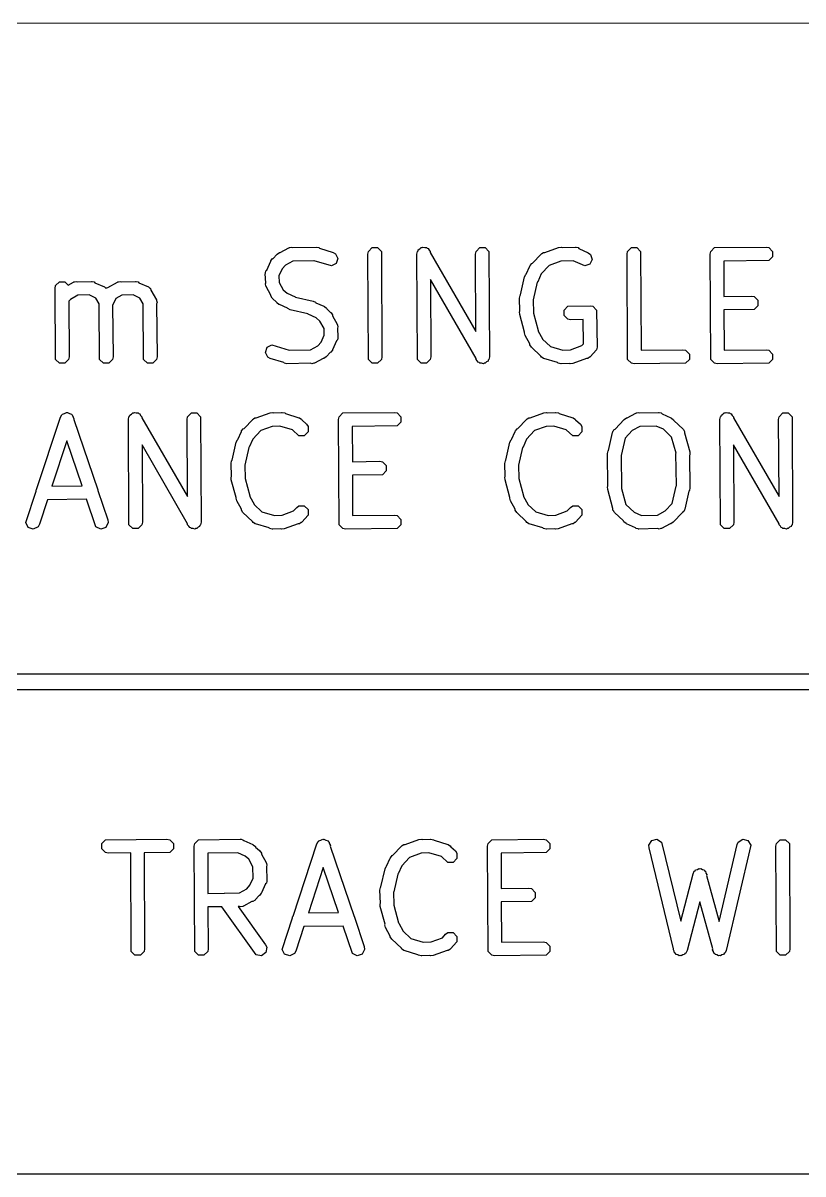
# Model space of a CAD drawing. Extents: x 139 to 262, y -120 to -93.
# Drawn here: x 245.76 to 251.7, y -108.47 to -99.7 of the extents above; entities that cross this region are included whole.
import ezdxf

# ---------------------------------------------------------------- set-up
doc = ezdxf.new("R2010")
doc.units = 0
doc.layers.add('BLACK', color=7, linetype='CONTINUOUS')

msp = doc.modelspace()

# ---------------------------------------------------------------- linework, layer by layer
at = {"layer": 'BLACK', "linetype": 'CONTINUOUS'}
for p, q in [((262.356655, -99.701785), (240.888786, -99.706586)), ((247.69686, -101.461936), (247.714164, -101.450373)), ((247.714164, -101.450373), (247.720341, -101.450373)), ((247.720341, -101.450373), (247.785228, -101.414691)), ((247.785228, -101.414691), (247.787805, -101.413985)), ((247.787805, -101.413985), (247.788671, -101.41312)), ((247.788671, -101.41312), (247.791141, -101.413071)), ((247.791141, -101.413071), (247.805301, -101.409194)), ((247.805301, -101.409194), (247.815498, -101.412593)), ((247.815498, -101.412593), (247.99535, -101.40906)), ((247.99535, -101.40906), (248.015762, -101.41312)), ((248.015762, -101.41312), (248.020563, -101.417921)), ((248.020563, -101.417921), (248.123977, -101.44905)), ((248.123977, -101.44905), (248.142058, -101.459357)), ((248.38905, -101.4624), (248.39311, -101.441988)), ((248.39311, -101.441988), (248.421978, -101.41312)), ((248.421978, -101.41312), (248.462802, -101.41312)), ((248.462802, -101.41312), (248.49167, -101.441988)), ((248.49167, -101.441988), (248.49573, -102.24472)), ((248.761583, -101.4624), (248.765643, -101.441988)), ((248.765643, -101.441988), (248.770823, -101.436807)), ((248.770823, -101.436807), (248.772751, -101.42974)), ((248.772751, -101.42974), (248.784744, -101.422886)), ((248.784744, -101.422886), (248.794511, -101.41312)), ((248.794511, -101.41312), (248.801836, -101.41312)), ((248.801836, -101.41312), (248.808196, -101.409486)), ((248.808196, -101.409486), (248.821521, -101.41312)), ((248.821521, -101.41312), (248.835335, -101.41312)), ((248.835335, -101.41312), (248.840515, -101.4183)), ((248.840515, -101.4183), (248.847583, -101.420228)), ((248.847583, -101.420228), (248.854602, -101.432387)), ((248.854602, -101.432387), (248.864203, -101.441988)), ((248.864203, -101.441988), (248.864238, -101.449079)), ((248.864238, -101.449079), (249.211598, -102.05079)), ((249.208623, -101.4624), (249.212683, -101.441988)), ((249.212683, -101.441988), (249.241551, -101.41312)), ((249.241551, -101.41312), (249.282375, -101.41312)), ((249.282375, -101.41312), (249.311243, -101.441988)), ((249.311243, -101.441988), (249.315303, -102.24472)), ((249.713722, -101.458472), (249.725843, -101.450374)), ((249.725843, -101.450374), (249.735832, -101.450373)), ((249.735832, -101.450373), (249.841148, -101.411797)), ((249.841148, -101.411797), (249.861797, -101.409194)), ((249.861797, -101.409194), (249.867794, -101.412192)), ((249.867794, -101.412192), (249.969776, -101.40906)), ((249.969776, -101.40906), (249.972395, -101.409581)), ((249.972395, -101.409581), (249.973557, -101.409194)), ((249.973557, -101.409194), (249.975998, -101.410297)), ((249.975998, -101.410297), (249.990188, -101.41312)), ((249.990188, -101.41312), (249.996741, -101.419673)), ((249.996741, -101.419673), (250.068137, -101.451944)), ((250.068137, -101.451944), (250.084578, -101.464704)), ((250.363476, -101.4624), (250.367536, -101.441988)), ((250.367536, -101.441988), (250.396404, -101.41312)), ((250.396404, -101.41312), (250.437228, -101.41312)), ((250.437228, -101.41312), (250.466096, -101.441988)), ((250.466096, -101.441988), (250.469902, -102.19468)), ((250.996783, -101.4624), (251.000843, -101.441988)), ((251.000843, -101.441988), (251.029711, -101.41312)), ((251.029711, -101.41312), (251.422657, -101.40906)), ((251.422657, -101.40906), (251.443069, -101.41312)), ((251.443069, -101.41312), (251.471937, -101.441988)), ((251.471937, -101.441988), (251.471937, -101.482812)), ((247.617342, -101.584448), (247.648043, -101.516528)), ((247.648043, -101.516494), (247.648074, -101.516458)), ((247.648043, -101.516528), (247.648043, -101.516494)), ((247.648074, -101.516458), (247.649614, -101.513053)), ((247.649614, -101.513053), (247.662374, -101.496611)), ((247.662374, -101.496611), (247.667304, -101.494967)), ((247.667304, -101.494967), (247.69422, -101.464886)), ((247.69422, -101.464886), (247.694281, -101.464704)), ((247.694281, -101.464704), (247.694482, -101.464593)), ((247.694482, -101.464593), (247.69686, -101.461936)), ((247.816189, -101.5156), (247.760404, -101.546276)), ((247.977481, -101.512431), (247.816189, -101.5156)), ((247.978483, -101.513003), (247.977481, -101.512431)), ((248.110891, -101.552859), (247.978483, -101.513003)), ((248.147406, -101.534601), (248.110891, -101.552859)), ((248.142058, -101.459357), (248.160316, -101.495872)), ((248.160316, -101.495872), (248.147406, -101.534601)), ((248.39311, -102.265132), (248.38905, -101.4624)), ((248.765643, -102.265132), (248.761583, -101.4624)), ((249.211598, -102.05079), (249.208623, -101.4624)), ((249.624042, -101.550305), (249.636802, -101.533864)), ((249.636802, -101.533864), (249.643068, -101.531775)), ((249.643068, -101.531775), (249.708539, -101.461936)), ((249.708539, -101.461936), (249.71076, -101.460451)), ((249.71076, -101.460451), (249.711308, -101.459357)), ((249.711308, -101.459357), (249.713722, -101.458472)), ((249.857586, -101.515654), (249.769384, -101.547962)), ((249.858016, -101.51574), (249.857586, -101.515654)), ((249.951993, -101.512853), (249.858016, -101.51574)), ((250.040502, -101.552859), (249.951993, -101.512853)), ((250.079232, -101.539948), (250.040502, -101.552859)), ((250.097489, -101.503434), (250.079232, -101.539948)), ((250.084578, -101.464704), (250.097489, -101.503434)), ((250.367536, -102.265132), (250.363476, -101.4624)), ((251.000843, -102.265132), (250.996783, -101.4624)), ((251.443069, -101.51168), (251.099773, -101.515227)), ((251.099773, -101.515227), (251.101135, -101.784621)), ((251.471937, -101.482812), (251.443069, -101.51168)), ((247.60673, -101.611413), (247.607251, -101.608792)), ((247.609713, -101.681153), (247.60673, -101.611413)), ((247.606864, -101.607631), (247.607968, -101.605188)), ((247.607251, -101.608792), (247.606864, -101.607631)), ((247.607968, -101.605188), (247.61079, -101.591001)), ((247.61079, -101.591001), (247.617342, -101.584448)), ((247.735343, -101.574284), (247.710943, -101.628265)), ((247.710943, -101.628265), (247.713092, -101.67849)), ((247.760404, -101.546276), (247.735343, -101.574284)), ((249.582749, -101.63573), (249.591638, -101.616912)), ((249.591638, -101.616912), (249.594788, -101.615021)), ((249.594788, -101.615021), (249.62247, -101.553782)), ((249.62247, -101.553748), (249.6225, -101.553715)), ((249.62247, -101.553782), (249.62247, -101.553748)), ((249.6225, -101.553715), (249.624042, -101.550305)), ((249.709756, -101.611567), (249.682205, -101.672522)), ((249.769384, -101.547962), (249.709756, -101.611567)), ((246.004837, -101.723173), (246.008897, -101.702761)), ((246.008897, -101.702761), (246.037765, -101.673893)), ((246.037765, -101.673893), (246.078589, -101.673893)), ((246.078589, -101.673893), (246.103549, -101.698853)), ((246.103549, -101.698853), (246.146082, -101.675464)), ((246.146082, -101.675464), (246.148659, -101.674758)), ((246.148659, -101.674758), (246.149525, -101.673893)), ((246.149525, -101.673893), (246.152108, -101.673813)), ((246.152108, -101.673813), (246.166155, -101.669967)), ((246.166155, -101.669967), (246.175536, -101.673093)), ((246.175536, -101.673093), (246.281697, -101.669833)), ((246.281697, -101.669833), (246.284317, -101.670354)), ((246.284317, -101.670354), (246.285479, -101.669967)), ((246.285479, -101.669967), (246.287921, -101.671071)), ((246.287921, -101.671071), (246.302109, -101.673893)), ((246.302109, -101.673893), (246.308662, -101.680446)), ((246.308662, -101.680446), (246.380059, -101.712719)), ((246.380059, -101.712719), (246.388447, -101.719229)), ((246.388447, -101.719229), (246.391153, -101.720131)), ((246.395763, -101.720131), (246.406875, -101.716426)), ((246.406875, -101.716426), (246.481362, -101.675464)), ((246.481362, -101.675464), (246.483939, -101.674758)), ((246.483939, -101.674758), (246.484805, -101.673893)), ((246.484805, -101.673893), (246.487388, -101.673813)), ((246.487388, -101.673813), (246.501435, -101.669967)), ((246.501435, -101.669967), (246.510816, -101.673093)), ((246.510816, -101.673093), (246.616977, -101.669833)), ((246.616977, -101.669833), (246.619597, -101.670354)), ((246.619597, -101.670354), (246.620759, -101.669967)), ((246.620759, -101.669967), (246.623201, -101.671071)), ((246.623201, -101.671071), (246.637389, -101.673893)), ((246.637389, -101.673893), (246.643942, -101.680446)), ((246.643942, -101.680446), (246.715339, -101.712719)), ((246.715339, -101.712719), (246.723727, -101.719229)), ((246.723727, -101.719229), (246.726433, -101.720131)), ((247.606864, -101.689701), (247.609713, -101.681153)), ((247.610673, -101.703612), (247.606864, -101.689701)), ((247.61079, -101.706332), (247.610673, -101.703612)), ((247.611655, -101.707197), (247.61079, -101.706332)), ((247.612361, -101.709774), (247.611655, -101.707197)), ((247.648043, -101.774662), (247.612361, -101.709774)), ((247.713092, -101.67849), (247.743946, -101.734599)), ((249.212647, -102.25804), (248.865287, -101.656329)), ((248.865287, -101.656329), (248.868263, -102.24472)), ((249.551693, -101.773537), (249.582749, -101.63573)), ((249.679253, -101.676325), (249.64899, -101.810617)), ((249.682205, -101.672522), (249.679253, -101.676325)), ((246.008897, -102.265132), (246.004837, -101.723173)), ((246.177193, -101.77629), (246.121258, -101.80705)), ((246.263913, -101.773626), (246.177193, -101.77629)), ((246.315444, -101.796918), (246.263913, -101.773626)), ((246.340182, -101.841904), (246.315444, -101.796918)), ((246.391153, -101.720131), (246.392302, -101.722221)), ((246.392302, -101.722221), (246.393449, -101.723111)), ((246.393449, -101.723111), (246.395763, -101.720131)), ((246.467202, -101.801185), (246.443114, -101.854476)), ((246.512473, -101.77629), (246.467202, -101.801185)), ((246.599193, -101.773626), (246.512473, -101.77629)), ((246.650724, -101.796918), (246.599193, -101.773626)), ((246.675462, -101.841904), (246.650724, -101.796918)), ((246.726433, -101.720131), (246.727582, -101.722221)), ((246.727582, -101.722221), (246.73178, -101.725479)), ((246.73178, -101.725479), (246.735483, -101.736588)), ((246.735483, -101.736588), (246.776446, -101.811078)), ((247.648044, -101.78084), (247.648043, -101.774662)), ((247.659606, -101.798145), (247.648044, -101.78084)), ((247.662265, -101.800524), (247.659606, -101.798145)), ((247.662374, -101.800722), (247.662265, -101.800524)), ((247.662552, -101.800781), (247.662374, -101.800722)), ((247.692637, -101.827699), (247.662552, -101.800781)), ((247.743946, -101.734599), (247.771955, -101.759659)), ((247.771955, -101.759659), (247.832937, -101.787224)), ((247.832937, -101.787224), (247.83674, -101.790175)), ((247.83674, -101.790175), (247.971034, -101.82044)), ((249.543903, -101.79768), (249.547963, -101.777268)), ((249.546967, -101.89745), (249.543903, -101.79768)), ((249.547963, -101.777268), (249.551693, -101.773537)), ((251.101135, -101.784621), (251.310897, -101.781593)), ((251.310897, -101.781593), (251.331309, -101.785653)), ((251.331309, -101.785653), (251.360177, -101.814521)), ((246.121258, -101.80705), (246.108346, -101.821481)), ((246.108346, -101.821481), (246.111517, -102.24472)), ((246.344177, -102.265132), (246.340182, -101.841904)), ((246.443114, -101.854476), (246.446797, -102.24472)), ((246.679457, -102.265132), (246.675462, -101.841904)), ((246.776446, -101.811078), (246.777151, -101.813655)), ((246.777151, -101.813655), (246.778017, -101.814521)), ((246.778017, -101.814521), (246.778039, -101.816896)), ((246.778039, -101.816896), (246.781943, -101.831151)), ((246.781943, -101.831151), (246.778277, -101.842147)), ((246.778277, -101.842147), (246.782077, -102.24472)), ((247.694281, -101.832629), (247.692637, -101.827699)), ((247.710723, -101.845389), (247.694281, -101.832629)), ((247.71413, -101.846929), (247.710723, -101.845389)), ((247.714165, -101.84696), (247.71413, -101.846929)), ((247.714198, -101.846959), (247.714165, -101.84696)), ((247.775437, -101.87464), (247.714198, -101.846959)), ((247.777328, -101.877791), (247.775437, -101.87464)), ((247.796146, -101.88668), (247.777328, -101.877791)), ((247.930439, -101.916944), (247.796146, -101.88668)), ((247.971034, -101.82044), (247.989852, -101.829329)), ((247.989852, -101.829329), (247.991742, -101.832479)), ((247.991742, -101.832479), (248.052981, -101.86016)), ((248.052981, -101.86016), (248.053015, -101.86016)), ((248.053015, -101.86016), (248.053049, -101.86019)), ((248.053049, -101.86019), (248.056457, -101.861731)), ((248.056457, -101.861731), (248.072899, -101.874491)), ((248.072899, -101.874491), (248.074542, -101.879421)), ((248.074542, -101.879421), (248.104623, -101.906336)), ((249.64899, -101.810617), (249.647635, -101.813484)), ((249.647635, -101.813484), (249.650583, -101.90944)), ((249.883243, -101.889028), (249.912111, -101.86016)), ((249.883243, -101.929852), (249.883243, -101.889028)), ((249.912111, -101.86016), (250.081536, -101.8561)), ((250.081536, -101.8561), (250.101948, -101.86016)), ((250.101948, -101.86016), (250.130816, -101.889028)), ((250.130816, -101.889028), (250.134876, -102.170213)), ((251.331309, -101.884213), (251.101656, -101.887528)), ((251.101656, -101.887528), (251.103209, -102.19468)), ((251.360177, -101.855345), (251.331309, -101.884213)), ((251.360177, -101.814521), (251.360177, -101.855345)), ((247.934243, -101.919896), (247.930439, -101.916944)), ((247.995222, -101.947459), (247.934243, -101.919896)), ((248.023233, -101.972521), (247.995222, -101.947459)), ((248.054087, -102.028629), (248.023233, -101.972521)), ((248.104623, -101.906336), (248.104806, -101.906397)), ((248.104806, -101.906397), (248.104916, -101.906598)), ((248.104916, -101.906598), (248.107573, -101.908975)), ((248.107573, -101.908975), (248.119136, -101.926279)), ((248.119136, -101.926279), (248.119136, -101.932456)), ((248.119136, -101.932456), (248.154819, -101.997346)), ((249.544484, -101.90159), (249.546967, -101.89745)), ((249.545496, -101.922377), (249.544484, -101.90159)), ((249.582746, -102.057866), (249.545496, -101.922377)), ((249.650583, -101.90944), (249.649847, -101.913136)), ((249.649847, -101.913136), (249.686243, -102.045516)), ((249.912111, -101.95872), (249.883243, -101.929852)), ((249.932523, -101.96278), (249.912111, -101.95872)), ((250.028932, -101.960469), (249.932523, -101.96278)), ((250.031613, -102.146137), (250.028932, -101.960469)), ((248.056236, -102.078854), (248.054087, -102.028629)), ((248.154819, -101.997346), (248.155524, -101.999922)), ((248.155524, -101.999922), (248.15639, -102.000788)), ((248.15639, -102.000788), (248.156506, -102.003507)), ((248.156506, -102.003507), (248.160316, -102.017419)), ((248.160316, -102.017419), (248.157466, -102.025965)), ((248.157466, -102.025965), (248.16045, -102.095707)), ((249.58129, -102.062235), (249.582746, -102.057866)), ((249.586787, -102.082308), (249.58129, -102.062235)), ((249.686243, -102.045516), (249.686413, -102.049013)), ((249.686413, -102.049013), (249.719459, -102.109106)), ((247.619774, -102.172519), (247.656289, -102.154261)), ((247.656289, -102.154261), (247.788697, -102.194117)), ((248.006776, -102.160842), (248.031836, -102.132835)), ((248.031836, -102.132835), (248.056236, -102.078854)), ((248.149837, -102.122671), (248.119137, -102.190591)), ((248.15639, -102.116119), (248.149837, -102.122671)), ((248.159211, -102.101931), (248.15639, -102.116119)), ((248.160316, -102.099489), (248.159211, -102.101931)), ((248.16045, -102.095707), (248.159928, -102.098327)), ((248.159928, -102.098327), (248.160316, -102.099489)), ((249.62247, -102.147194), (249.586787, -102.082308)), ((249.62247, -102.153372), (249.62247, -102.147194)), ((249.634033, -102.170677), (249.62247, -102.153372)), ((249.719459, -102.109106), (249.719519, -102.109325)), ((249.719519, -102.109325), (249.779263, -102.165334)), ((250.019383, -102.159805), (250.031613, -102.146137)), ((246.111517, -102.24472), (246.107457, -102.265132)), ((246.446797, -102.24472), (246.442737, -102.265132)), ((246.782077, -102.24472), (246.778017, -102.265132)), ((247.606864, -102.211248), (247.619774, -102.172519)), ((247.625122, -102.247763), (247.606864, -102.211248)), ((247.788697, -102.194117), (247.789698, -102.194688)), ((247.789698, -102.194688), (247.95099, -102.191519)), ((247.95099, -102.191519), (248.006776, -102.160842)), ((248.07032, -102.245184), (248.053016, -102.256747)), ((248.072697, -102.242526), (248.07032, -102.245184)), ((248.072899, -102.242416), (248.072697, -102.242526)), ((248.072959, -102.242233), (248.072899, -102.242416)), ((248.099875, -102.212152), (248.072959, -102.242233)), ((248.104806, -102.210509), (248.099875, -102.212152)), ((248.117566, -102.194067), (248.104806, -102.210509)), ((248.119105, -102.190661), (248.117566, -102.194067)), ((248.119137, -102.190626), (248.119105, -102.190661)), ((248.119137, -102.190591), (248.119137, -102.190626)), ((248.49573, -102.24472), (248.49167, -102.265132)), ((248.868263, -102.24472), (248.864203, -102.265132)), ((249.315303, -102.24472), (249.311243, -102.265132)), ((249.706937, -102.239023), (249.634033, -102.170677)), ((249.711308, -102.247763), (249.706937, -102.239023)), ((249.779263, -102.165334), (249.874093, -102.193879)), ((249.874093, -102.193879), (249.932523, -102.19138)), ((249.932523, -102.19138), (249.932952, -102.191465)), ((249.932952, -102.191465), (250.019383, -102.159805)), ((250.082001, -102.245184), (250.079777, -102.246669)), ((250.130816, -102.190625), (250.082001, -102.245184)), ((250.134876, -102.170213), (250.130816, -102.190625)), ((250.469902, -102.19468), (250.78935, -102.19138)), ((250.78935, -102.19138), (250.809762, -102.19544)), ((250.809762, -102.19544), (250.83863, -102.224308)), ((250.83863, -102.224308), (250.83863, -102.265132)), ((251.103209, -102.19468), (251.422657, -102.19138)), ((251.422657, -102.19138), (251.443069, -102.19544)), ((251.443069, -102.19544), (251.471937, -102.224308)), ((251.471937, -102.224308), (251.471937, -102.265132)), ((246.037765, -102.294), (246.008897, -102.265132)), ((246.078589, -102.294), (246.037765, -102.294)), ((246.107457, -102.265132), (246.078589, -102.294)), ((246.373045, -102.294), (246.344177, -102.265132)), ((246.413869, -102.294), (246.373045, -102.294)), ((246.442737, -102.265132), (246.413869, -102.294)), ((246.708325, -102.294), (246.679457, -102.265132)), ((246.749149, -102.294), (246.708325, -102.294)), ((246.778017, -102.265132), (246.749149, -102.294)), ((247.643203, -102.25807), (247.625122, -102.247763)), ((247.746616, -102.289198), (247.643203, -102.25807)), ((247.751418, -102.294), (247.746616, -102.289198)), ((247.77183, -102.29806), (247.751418, -102.294)), ((247.951681, -102.294526), (247.77183, -102.29806)), ((247.961879, -102.297926), (247.951681, -102.294526)), ((247.976037, -102.294048), (247.961879, -102.297926)), ((247.978509, -102.294), (247.976037, -102.294048)), ((247.979374, -102.293134), (247.978509, -102.294)), ((247.981951, -102.292429), (247.979374, -102.293134)), ((248.046838, -102.256747), (247.981951, -102.292429)), ((248.053016, -102.256747), (248.046838, -102.256747)), ((248.421978, -102.294), (248.39311, -102.265132)), ((248.462802, -102.294), (248.421978, -102.294)), ((248.49167, -102.265132), (248.462802, -102.294)), ((248.794511, -102.294), (248.765643, -102.265132)), ((248.835335, -102.294), (248.794511, -102.294)), ((248.864203, -102.265132), (248.835335, -102.294)), ((249.212683, -102.265132), (249.212647, -102.25804)), ((249.222283, -102.274732), (249.212683, -102.265132)), ((249.229303, -102.286892), (249.222283, -102.274732)), ((249.23637, -102.288819), (249.229303, -102.286892)), ((249.241551, -102.294), (249.23637, -102.288819)), ((249.255365, -102.294), (249.241551, -102.294)), ((249.26869, -102.297634), (249.255365, -102.294)), ((249.27505, -102.294), (249.26869, -102.297634)), ((249.282375, -102.294), (249.27505, -102.294)), ((249.292141, -102.284233), (249.282375, -102.294)), ((249.304135, -102.27738), (249.292141, -102.284233)), ((249.306062, -102.270312), (249.304135, -102.27738)), ((249.311243, -102.265132), (249.306062, -102.270312)), ((249.723944, -102.254966), (249.711308, -102.247763)), ((249.725843, -102.256746), (249.723944, -102.254966)), ((249.727066, -102.256746), (249.725843, -102.256746)), ((249.729389, -102.25807), (249.727066, -102.256746)), ((249.832802, -102.289198), (249.729389, -102.25807)), ((249.837604, -102.294), (249.832802, -102.289198)), ((249.858016, -102.29806), (249.837604, -102.294)), ((249.861716, -102.297901), (249.858016, -102.29806)), ((249.861797, -102.297926), (249.861716, -102.297901)), ((249.861857, -102.297895), (249.861797, -102.297926)), ((249.923415, -102.295262), (249.861857, -102.297895)), ((249.928742, -102.297926), (249.923415, -102.295262)), ((249.94939, -102.295323), (249.928742, -102.297926)), ((250.054706, -102.256746), (249.94939, -102.295323)), ((250.064696, -102.256746), (250.054706, -102.256746)), ((250.076818, -102.248646), (250.064696, -102.256746)), ((250.079231, -102.247763), (250.076818, -102.248646)), ((250.079777, -102.246669), (250.079231, -102.247763)), ((250.396404, -102.294), (250.367536, -102.265132)), ((250.416816, -102.29806), (250.396404, -102.294)), ((250.809762, -102.294), (250.416816, -102.29806)), ((250.83863, -102.265132), (250.809762, -102.294)), ((251.029711, -102.294), (251.000843, -102.265132)), ((251.050123, -102.29806), (251.029711, -102.294)), ((251.443069, -102.294), (251.050123, -102.29806)), ((251.471937, -102.265132), (251.443069, -102.294)), ((246.058699, -102.68516), (246.060482, -102.681595)), ((246.060482, -102.681595), (246.076525, -102.676247)), ((246.076525, -102.676247), (246.091649, -102.668685)), ((246.091649, -102.668685), (246.09543, -102.669945)), ((246.09543, -102.669945), (246.099211, -102.668685)), ((246.099211, -102.668685), (246.114334, -102.676247)), ((246.114334, -102.676247), (246.130378, -102.681595)), ((246.130378, -102.681595), (246.13216, -102.68516)), ((246.574804, -102.689231), (246.586797, -102.682377)), ((246.586797, -102.682377), (246.596564, -102.672611)), ((246.596564, -102.672611), (246.603889, -102.672611)), ((246.603889, -102.672611), (246.610249, -102.668977)), ((246.610249, -102.668977), (246.623574, -102.672611)), ((246.623574, -102.672611), (246.637388, -102.672611)), ((246.637388, -102.672611), (246.642568, -102.677791)), ((246.642568, -102.677791), (246.649636, -102.679719)), ((246.649636, -102.679719), (246.656655, -102.691878)), ((247.014736, -102.701479), (247.043604, -102.672611)), ((247.043604, -102.672611), (247.084428, -102.672611)), ((247.084428, -102.672611), (247.113296, -102.701479)), ((247.537885, -102.709864), (247.643201, -102.671288)), ((247.643201, -102.671288), (247.66385, -102.668685)), ((247.66385, -102.668685), (247.669176, -102.671348)), ((247.669176, -102.671348), (247.730734, -102.668715)), ((247.730734, -102.668715), (247.730795, -102.668685)), ((247.730795, -102.668685), (247.730875, -102.668709)), ((247.730875, -102.668709), (247.734576, -102.668551)), ((247.734576, -102.668551), (247.754988, -102.672611)), ((247.754988, -102.672611), (247.759789, -102.677412)), ((247.759789, -102.677412), (247.863203, -102.708541)), ((248.169589, -102.701479), (248.198457, -102.672611)), ((248.198457, -102.672611), (248.591403, -102.668551)), ((248.591403, -102.668551), (248.611815, -102.672611)), ((248.611815, -102.672611), (248.640683, -102.701479)), ((249.624071, -102.709864), (249.729387, -102.671288)), ((249.729387, -102.671288), (249.750036, -102.668685)), ((249.750036, -102.668685), (249.755362, -102.671348)), ((249.755362, -102.671348), (249.81692, -102.668715)), ((249.81692, -102.668715), (249.816981, -102.668685)), ((249.816981, -102.668685), (249.817061, -102.668709)), ((249.817061, -102.668709), (249.820762, -102.668551)), ((249.820762, -102.668551), (249.841174, -102.672611)), ((249.841174, -102.672611), (249.845975, -102.677412)), ((249.845975, -102.677412), (249.949389, -102.708541)), ((250.365327, -102.709864), (250.430215, -102.674182)), ((250.430215, -102.674182), (250.432791, -102.673476)), ((250.432791, -102.673476), (250.433657, -102.672611)), ((250.433657, -102.672611), (250.436171, -102.67255)), ((250.436171, -102.67255), (250.450288, -102.668685)), ((250.450288, -102.668685), (250.460159, -102.671975)), ((250.460159, -102.671975), (250.603082, -102.668551)), ((250.603082, -102.668551), (250.605701, -102.669072)), ((250.605701, -102.669072), (250.606863, -102.668685)), ((250.606863, -102.668685), (250.609304, -102.669788)), ((250.609304, -102.669788), (250.623494, -102.672611)), ((250.623494, -102.672611), (250.630047, -102.679164)), ((250.630047, -102.679164), (250.697967, -102.709864)), ((251.082456, -102.689231), (251.094449, -102.682377)), ((251.094449, -102.682377), (251.104216, -102.672611)), ((251.104216, -102.672611), (251.111541, -102.672611)), ((251.111541, -102.672611), (251.117901, -102.668977)), ((251.117901, -102.668977), (251.131226, -102.672611)), ((251.131226, -102.672611), (251.14504, -102.672611)), ((251.14504, -102.672611), (251.15022, -102.677791)), ((251.15022, -102.677791), (251.157288, -102.679719)), ((251.157288, -102.679719), (251.164307, -102.691878)), ((251.522388, -102.701479), (251.551256, -102.672611)), ((251.551256, -102.672611), (251.59208, -102.672611)), ((251.59208, -102.672611), (251.620948, -102.701479)), ((245.864076, -103.256085), (246.044827, -102.705023)), ((246.044827, -102.705023), (246.055134, -102.686943)), ((246.055134, -102.686943), (246.058699, -102.68516)), ((246.13216, -102.68516), (246.135726, -102.686943)), ((246.135726, -102.686943), (246.141339, -102.703516)), ((246.141339, -102.703516), (246.148636, -102.71811)), ((246.148636, -102.71811), (246.147477, -102.721641)), ((246.147477, -102.721641), (246.329354, -103.258657)), ((246.563636, -102.721891), (246.567696, -102.701479)), ((246.567696, -103.524623), (246.563636, -102.721891)), ((246.567696, -102.701479), (246.572876, -102.696298)), ((246.572876, -102.696298), (246.574804, -102.689231)), ((246.656655, -102.691878), (246.666256, -102.701479)), ((246.666256, -102.701479), (246.666291, -102.70857)), ((246.666291, -102.70857), (247.013651, -103.310281)), ((247.010676, -102.721891), (247.014736, -102.701479)), ((247.013651, -103.310281), (247.010676, -102.721891)), ((247.113296, -102.701479), (247.117356, -103.504211)), ((247.445121, -102.791266), (247.510592, -102.721427)), ((247.510592, -102.721427), (247.512813, -102.719942)), ((247.512813, -102.719942), (247.513361, -102.718848)), ((247.513361, -102.718848), (247.515775, -102.717963)), ((247.515775, -102.717963), (247.527896, -102.709865)), ((247.527896, -102.709865), (247.537885, -102.709864)), ((247.863203, -102.708541), (247.865525, -102.709864)), ((247.865525, -102.709864), (247.866749, -102.709865)), ((247.866749, -102.709865), (247.868896, -102.711786)), ((247.868896, -102.711786), (247.881284, -102.718848)), ((247.881284, -102.718848), (247.884923, -102.726127)), ((247.884923, -102.726127), (247.921306, -102.758681)), ((247.921306, -102.758681), (247.932869, -102.775986)), ((248.165529, -102.721891), (248.169589, -102.701479)), ((248.169589, -103.524623), (248.165529, -102.721891)), ((248.611815, -102.771171), (248.268519, -102.774718)), ((248.640683, -102.742303), (248.611815, -102.771171)), ((248.640683, -102.701479), (248.640683, -102.742303)), ((249.531307, -102.791266), (249.596778, -102.721427)), ((249.596778, -102.721427), (249.598999, -102.719942)), ((249.598999, -102.719942), (249.599547, -102.718848)), ((249.599547, -102.718848), (249.601961, -102.717963)), ((249.601961, -102.717963), (249.614082, -102.709865)), ((249.614082, -102.709865), (249.624071, -102.709864)), ((249.949389, -102.708541), (249.951711, -102.709864)), ((249.951711, -102.709864), (249.952935, -102.709865)), ((249.952935, -102.709865), (249.955082, -102.711786)), ((249.955082, -102.711786), (249.96747, -102.718848)), ((249.96747, -102.718848), (249.971109, -102.726127)), ((249.971109, -102.726127), (250.007492, -102.758681)), ((250.007492, -102.758681), (250.019055, -102.775986)), ((250.27182, -102.796121), (250.341845, -102.721427)), ((250.341845, -102.721427), (250.359149, -102.709864)), ((250.359149, -102.709864), (250.365327, -102.709864)), ((250.697967, -102.709864), (250.698002, -102.709864)), ((250.698002, -102.709864), (250.698034, -102.709894)), ((250.698034, -102.709894), (250.701443, -102.711435)), ((250.701443, -102.711435), (250.717884, -102.724195)), ((250.717884, -102.724195), (250.719972, -102.730461)), ((250.719972, -102.730461), (250.789812, -102.795934)), ((251.071288, -102.721891), (251.075348, -102.701479)), ((251.075348, -103.524623), (251.071288, -102.721891)), ((251.075348, -102.701479), (251.080528, -102.696298)), ((251.080528, -102.696298), (251.082456, -102.689231)), ((251.164307, -102.691878), (251.173908, -102.701479)), ((251.173908, -102.701479), (251.173943, -102.70857)), ((251.173943, -102.70857), (251.521303, -103.310281)), ((251.518328, -102.721891), (251.522388, -102.701479)), ((251.521303, -103.310281), (251.518328, -102.721891)), ((251.620948, -102.701479), (251.625008, -103.504211)), ((247.396841, -102.874512), (247.424523, -102.813273)), ((247.424523, -102.813239), (247.424553, -102.813206)), ((247.424523, -102.813273), (247.424523, -102.813239)), ((247.424553, -102.813206), (247.426095, -102.809796)), ((247.426095, -102.809796), (247.438855, -102.793355)), ((247.438855, -102.793355), (247.445121, -102.791266)), ((247.571437, -102.807453), (247.511809, -102.871058)), ((247.659639, -102.775145), (247.571437, -102.807453)), ((247.660069, -102.775231), (247.659639, -102.775145)), ((247.718498, -102.772731), (247.660069, -102.775231)), ((247.813666, -102.801377), (247.718498, -102.772731)), ((247.863175, -102.845677), (247.813666, -102.801377)), ((247.904001, -102.845678), (247.863175, -102.845677)), ((247.932868, -102.816811), (247.904001, -102.845678)), ((247.932869, -102.775986), (247.932868, -102.816811)), ((248.268519, -102.774718), (248.269881, -103.044112)), ((249.483027, -102.874512), (249.510709, -102.813273)), ((249.510709, -102.813239), (249.510739, -102.813206)), ((249.510709, -102.813273), (249.510709, -102.813239)), ((249.510739, -102.813206), (249.512281, -102.809796)), ((249.512281, -102.809796), (249.525041, -102.793355)), ((249.525041, -102.793355), (249.531307, -102.791266)), ((249.657623, -102.807453), (249.597995, -102.871058)), ((249.745825, -102.775145), (249.657623, -102.807453)), ((249.746255, -102.775231), (249.745825, -102.775145)), ((249.804684, -102.772731), (249.746255, -102.775231)), ((249.899852, -102.801377), (249.804684, -102.772731)), ((249.949361, -102.845677), (249.899852, -102.801377)), ((249.990187, -102.845678), (249.949361, -102.845677)), ((250.019054, -102.816811), (249.990187, -102.845678)), ((250.019055, -102.775986), (250.019054, -102.816811)), ((250.222252, -102.958521), (250.253308, -102.820714)), ((250.253308, -102.820714), (250.255775, -102.815491)), ((250.255775, -102.813238), (250.25792, -102.810949)), ((250.255775, -102.815491), (250.255775, -102.813238)), ((250.25792, -102.810949), (250.262197, -102.801896)), ((250.262197, -102.801896), (250.27182, -102.796121)), ((250.403196, -102.806913), (250.349055, -102.864664)), ((250.403416, -102.806853), (250.403196, -102.806913)), ((250.461232, -102.775059), (250.403416, -102.806853)), ((250.584757, -102.772099), (250.461232, -102.775059)), ((250.64018, -102.79715), (250.584757, -102.772099)), ((250.702928, -102.855974), (250.64018, -102.79715)), ((250.736744, -102.978967), (250.702928, -102.855974)), ((250.789812, -102.795934), (250.793021, -102.800737)), ((250.793021, -102.800737), (250.794953, -102.801896)), ((250.794953, -102.801896), (250.795761, -102.804837)), ((250.795761, -102.804837), (250.801375, -102.813238)), ((250.801375, -102.813238), (250.801374, -102.825252)), ((250.801374, -102.825252), (250.841096, -102.969727)), ((246.094121, -102.884309), (245.980582, -103.230462)), ((246.210552, -103.228086), (246.094121, -102.884309)), ((247.0147, -103.517531), (246.66734, -102.91582)), ((246.66734, -102.91582), (246.670316, -103.504211)), ((247.353746, -103.033028), (247.384802, -102.895221)), ((247.384802, -102.895221), (247.393691, -102.876403)), ((247.393691, -102.876403), (247.396841, -102.874512)), ((247.481306, -102.935816), (247.451043, -103.070108)), ((247.484258, -102.932013), (247.481306, -102.935816)), ((247.511809, -102.871058), (247.484258, -102.932013)), ((249.439932, -103.033028), (249.470988, -102.895221)), ((249.470988, -102.895221), (249.479877, -102.876403)), ((249.479877, -102.876403), (249.483027, -102.874512)), ((249.567492, -102.935816), (249.537229, -103.070108)), ((249.570444, -102.932013), (249.567492, -102.935816)), ((249.597995, -102.871058), (249.570444, -102.932013)), ((250.349055, -102.864664), (250.319549, -102.995601)), ((251.522352, -103.517531), (251.174992, -102.91582)), ((251.174992, -102.91582), (251.177968, -103.504211)), ((247.350016, -103.036759), (247.353746, -103.033028)), ((249.436202, -103.036759), (249.439932, -103.033028)), ((250.214462, -102.982664), (250.218522, -102.962252)), ((250.218041, -103.230589), (250.214462, -102.982664)), ((250.218522, -102.962252), (250.222252, -102.958521)), ((250.319549, -102.995601), (250.317622, -102.999679)), ((250.317622, -102.999679), (250.321142, -103.243438)), ((250.736009, -102.982664), (250.736744, -102.978967)), ((250.739528, -103.226422), (250.736009, -102.982664)), ((250.842108, -102.990514), (250.839109, -102.995512)), ((250.839109, -102.995512), (250.842689, -103.243438)), ((250.841096, -102.969727), (250.842108, -102.990514)), ((247.345956, -103.057171), (247.350016, -103.036759)), ((247.34902, -103.156941), (247.345956, -103.057171)), ((247.451043, -103.070108), (247.449688, -103.072975)), ((247.449688, -103.072975), (247.452636, -103.168931)), ((248.269881, -103.044112), (248.479643, -103.041084)), ((248.479643, -103.041084), (248.500055, -103.045144)), ((248.500055, -103.045144), (248.528923, -103.074012)), ((248.528923, -103.114836), (248.500055, -103.143704)), ((248.528923, -103.074012), (248.528923, -103.114836)), ((249.432142, -103.057171), (249.436202, -103.036759)), ((249.435206, -103.156941), (249.432142, -103.057171)), ((249.537229, -103.070108), (249.535874, -103.072975)), ((249.535874, -103.072975), (249.538822, -103.168931)), ((247.346537, -103.161081), (247.34902, -103.156941)), ((247.347549, -103.181868), (247.346537, -103.161081)), ((247.384799, -103.317357), (247.347549, -103.181868)), ((247.452636, -103.168931), (247.4519, -103.172627)), ((247.4519, -103.172627), (247.488296, -103.305007)), ((248.500055, -103.143704), (248.270402, -103.147019)), ((248.270402, -103.147019), (248.271955, -103.454171)), ((249.432723, -103.161081), (249.435206, -103.156941)), ((249.433735, -103.181868), (249.432723, -103.161081)), ((249.470985, -103.317357), (249.433735, -103.181868)), ((249.538822, -103.168931), (249.538086, -103.172627)), ((249.538086, -103.172627), (249.574482, -103.305007)), ((245.78145, -103.507992), (245.859883, -103.268869)), ((245.859883, -103.260279), (245.864076, -103.256085)), ((245.859883, -103.268869), (245.859883, -103.260279)), ((245.980582, -103.230462), (246.210552, -103.228086)), ((246.329354, -103.258657), (246.330976, -103.260279)), ((246.330976, -103.260279), (246.330976, -103.263445)), ((246.330976, -103.263445), (246.406806, -103.487344)), ((250.215043, -103.235588), (250.218041, -103.230589)), ((250.216055, -103.256375), (250.215043, -103.235588)), ((250.255775, -103.400847), (250.216055, -103.256375)), ((250.321142, -103.243438), (250.320406, -103.247134)), ((250.320406, -103.247134), (250.35422, -103.370126)), ((250.708094, -103.361436), (250.737602, -103.230501)), ((250.737602, -103.230501), (250.739528, -103.226422)), ((250.834898, -103.26758), (250.803842, -103.405388)), ((250.838629, -103.26385), (250.834898, -103.26758)), ((250.842689, -103.243438), (250.838629, -103.26385)), ((245.946738, -103.333642), (245.885259, -103.521079)), ((246.245257, -103.330558), (245.946738, -103.333642)), ((246.315907, -103.53916), (246.245257, -103.330558)), ((247.383343, -103.321726), (247.384799, -103.317357)), ((247.38884, -103.341799), (247.383343, -103.321726)), ((247.424523, -103.406685), (247.38884, -103.341799)), ((247.488296, -103.305007), (247.488466, -103.308504)), ((247.488466, -103.308504), (247.521512, -103.368597)), ((247.521512, -103.368597), (247.521572, -103.368816)), ((247.521572, -103.368816), (247.581316, -103.424825)), ((247.845871, -103.391988), (247.863175, -103.380425)), ((247.863175, -103.380425), (247.904001, -103.380424)), ((247.904001, -103.380424), (247.932868, -103.409291)), ((249.469529, -103.321726), (249.470985, -103.317357)), ((249.475026, -103.341799), (249.469529, -103.321726)), ((249.510709, -103.406685), (249.475026, -103.341799)), ((249.574482, -103.305007), (249.574652, -103.308504)), ((249.574652, -103.308504), (249.607698, -103.368597)), ((249.607698, -103.368597), (249.607758, -103.368816)), ((249.607758, -103.368816), (249.667502, -103.424825)), ((249.932057, -103.391988), (249.949361, -103.380425)), ((249.949361, -103.380425), (249.990187, -103.380424)), ((249.990187, -103.380424), (250.019054, -103.409291)), ((250.35422, -103.370126), (250.41697, -103.428951)), ((250.653955, -103.419188), (250.708094, -103.361436)), ((247.424523, -103.412863), (247.424523, -103.406685)), ((247.436086, -103.430168), (247.424523, -103.412863)), ((247.50899, -103.498514), (247.436086, -103.430168)), ((247.581316, -103.424825), (247.676146, -103.45337)), ((247.676146, -103.45337), (247.734576, -103.450871)), ((247.734576, -103.450871), (247.735005, -103.450956)), ((247.735005, -103.450956), (247.821436, -103.419296)), ((247.821436, -103.419296), (247.845871, -103.391988)), ((247.932869, -103.450116), (247.884054, -103.504675)), ((247.932868, -103.409291), (247.932869, -103.450116)), ((248.271955, -103.454171), (248.591403, -103.450871)), ((248.591403, -103.450871), (248.611815, -103.454931)), ((248.611815, -103.454931), (248.640683, -103.483799)), ((249.510709, -103.412863), (249.510709, -103.406685)), ((249.522272, -103.430168), (249.510709, -103.412863)), ((249.595176, -103.498514), (249.522272, -103.430168)), ((249.667502, -103.424825), (249.762332, -103.45337)), ((249.762332, -103.45337), (249.820762, -103.450871)), ((249.820762, -103.450871), (249.821191, -103.450956)), ((249.821191, -103.450956), (249.907622, -103.419296)), ((249.907622, -103.419296), (249.932057, -103.391988)), ((250.019055, -103.450116), (249.97024, -103.504675)), ((250.019054, -103.409291), (250.019055, -103.450116)), ((250.255775, -103.412864), (250.255775, -103.400847)), ((250.261388, -103.421264), (250.255775, -103.412864)), ((250.262197, -103.424206), (250.261388, -103.421264)), ((250.264128, -103.425364), (250.262197, -103.424206)), ((250.267338, -103.430168), (250.264128, -103.425364)), ((250.337176, -103.495639), (250.267338, -103.430168)), ((250.41697, -103.428951), (250.472393, -103.454002)), ((250.472393, -103.454002), (250.595917, -103.451042)), ((250.595917, -103.451042), (250.653735, -103.419249)), ((250.653735, -103.419249), (250.653955, -103.419188)), ((250.785329, -103.429979), (250.715306, -103.504675)), ((250.794953, -103.424206), (250.785329, -103.429979)), ((250.799229, -103.415152), (250.794953, -103.424206)), ((250.801375, -103.412864), (250.799229, -103.415152)), ((250.803842, -103.405388), (250.801374, -103.41061)), ((250.801374, -103.41061), (250.801375, -103.412864)), ((245.799708, -103.544507), (245.78145, -103.507992)), ((245.838437, -103.557417), (245.799708, -103.544507)), ((245.874952, -103.539159), (245.838437, -103.557417)), ((245.885259, -103.521079), (245.874952, -103.539159)), ((246.352422, -103.557417), (246.315907, -103.53916)), ((246.391151, -103.544508), (246.352422, -103.557417)), ((246.409409, -103.507992), (246.391151, -103.544508)), ((246.406806, -103.487344), (246.409409, -103.507992)), ((246.596564, -103.553491), (246.567696, -103.524623)), ((246.637388, -103.553491), (246.596564, -103.553491)), ((246.666256, -103.524623), (246.637388, -103.553491)), ((246.670316, -103.504211), (246.666256, -103.524623)), ((247.014736, -103.524623), (247.0147, -103.517531)), ((247.024336, -103.534223), (247.014736, -103.524623)), ((247.031356, -103.546383), (247.024336, -103.534223)), ((247.038423, -103.54831), (247.031356, -103.546383)), ((247.043604, -103.553491), (247.038423, -103.54831)), ((247.057418, -103.553491), (247.043604, -103.553491)), ((247.070743, -103.557125), (247.057418, -103.553491)), ((247.077103, -103.553491), (247.070743, -103.557125)), ((247.084428, -103.553491), (247.077103, -103.553491)), ((247.094194, -103.543724), (247.084428, -103.553491)), ((247.106188, -103.536871), (247.094194, -103.543724)), ((247.108115, -103.529803), (247.106188, -103.536871)), ((247.113296, -103.524623), (247.108115, -103.529803)), ((247.117356, -103.504211), (247.113296, -103.524623)), ((247.513361, -103.507254), (247.50899, -103.498514)), ((247.525997, -103.514457), (247.513361, -103.507254)), ((247.527896, -103.516237), (247.525997, -103.514457)), ((247.529119, -103.516237), (247.527896, -103.516237)), ((247.531442, -103.517561), (247.529119, -103.516237)), ((247.634855, -103.548689), (247.531442, -103.517561)), ((247.639657, -103.553491), (247.634855, -103.548689)), ((247.660069, -103.557551), (247.639657, -103.553491)), ((247.663769, -103.557392), (247.660069, -103.557551)), ((247.66385, -103.557417), (247.663769, -103.557392)), ((247.66391, -103.557386), (247.66385, -103.557417)), ((247.725468, -103.554753), (247.66391, -103.557386)), ((247.730795, -103.557417), (247.725468, -103.554753)), ((247.751443, -103.554814), (247.730795, -103.557417)), ((247.856759, -103.516237), (247.751443, -103.554814)), ((247.866749, -103.516237), (247.856759, -103.516237)), ((247.878871, -103.508137), (247.866749, -103.516237)), ((247.881284, -103.507254), (247.878871, -103.508137)), ((247.88183, -103.50616), (247.881284, -103.507254)), ((247.884054, -103.504675), (247.88183, -103.50616)), ((248.198457, -103.553491), (248.169589, -103.524623)), ((248.218869, -103.557551), (248.198457, -103.553491)), ((248.611815, -103.553491), (248.218869, -103.557551)), ((248.640683, -103.524623), (248.611815, -103.553491)), ((248.640683, -103.483799), (248.640683, -103.524623)), ((249.599547, -103.507254), (249.595176, -103.498514)), ((249.612183, -103.514457), (249.599547, -103.507254)), ((249.614082, -103.516237), (249.612183, -103.514457)), ((249.615305, -103.516237), (249.614082, -103.516237)), ((249.617628, -103.517561), (249.615305, -103.516237)), ((249.721041, -103.548689), (249.617628, -103.517561)), ((249.725843, -103.553491), (249.721041, -103.548689)), ((249.746255, -103.557551), (249.725843, -103.553491)), ((249.749955, -103.557392), (249.746255, -103.557551)), ((249.750036, -103.557417), (249.749955, -103.557392)), ((249.750096, -103.557386), (249.750036, -103.557417)), ((249.811654, -103.554753), (249.750096, -103.557386)), ((249.816981, -103.557417), (249.811654, -103.554753)), ((249.837629, -103.554814), (249.816981, -103.557417)), ((249.942945, -103.516237), (249.837629, -103.554814)), ((249.952935, -103.516237), (249.942945, -103.516237)), ((249.965057, -103.508137), (249.952935, -103.516237)), ((249.96747, -103.507254), (249.965057, -103.508137)), ((249.968016, -103.50616), (249.96747, -103.507254)), ((249.97024, -103.504675), (249.968016, -103.50616)), ((250.339266, -103.501907), (250.337176, -103.495639)), ((250.355708, -103.514667), (250.339266, -103.501907)), ((250.359116, -103.516207), (250.355708, -103.514667)), ((250.359149, -103.516238), (250.359116, -103.516207)), ((250.359184, -103.516238), (250.359149, -103.516238)), ((250.427103, -103.546937), (250.359184, -103.516238)), ((250.433657, -103.553491), (250.427103, -103.546937)), ((250.447846, -103.556313), (250.433657, -103.553491)), ((250.450288, -103.557417), (250.447846, -103.556313)), ((250.451449, -103.557029), (250.450288, -103.557417)), ((250.454069, -103.557551), (250.451449, -103.557029)), ((250.59699, -103.554126), (250.454069, -103.557551)), ((250.606863, -103.557417), (250.59699, -103.554126)), ((250.620979, -103.553551), (250.606863, -103.557417)), ((250.623494, -103.553491), (250.620979, -103.553551)), ((250.624359, -103.552625), (250.623494, -103.553491)), ((250.626936, -103.55192), (250.624359, -103.552625)), ((250.691823, -103.516238), (250.626936, -103.55192)), ((250.698002, -103.516238), (250.691823, -103.516238)), ((250.715306, -103.504675), (250.698002, -103.516238)), ((251.104216, -103.553491), (251.075348, -103.524623)), ((251.14504, -103.553491), (251.104216, -103.553491)), ((251.173908, -103.524623), (251.14504, -103.553491)), ((251.177968, -103.504211), (251.173908, -103.524623)), ((251.522388, -103.524623), (251.522352, -103.517531)), ((251.531988, -103.534223), (251.522388, -103.524623)), ((251.539008, -103.546383), (251.531988, -103.534223)), ((251.546075, -103.54831), (251.539008, -103.546383)), ((251.551256, -103.553491), (251.546075, -103.54831)), ((251.56507, -103.553491), (251.551256, -103.553491)), ((251.578395, -103.557125), (251.56507, -103.553491)), ((251.584755, -103.553491), (251.578395, -103.557125)), ((251.59208, -103.553491), (251.584755, -103.553491)), ((251.601846, -103.543724), (251.59208, -103.553491)), ((251.61384, -103.536871), (251.601846, -103.543724)), ((251.615767, -103.529803), (251.61384, -103.536871)), ((251.620948, -103.524623), (251.615767, -103.529803)), ((251.625008, -103.504211), (251.620948, -103.524623)), ((240.889961, -104.66089), (262.36135, -104.659603)), ((262.356673, -104.781771), (240.889989, -104.783057)), ((246.36111, -105.952679), (246.389978, -105.923811)), ((246.389978, -105.923811), (246.85743, -105.919751)), ((246.85743, -105.919751), (246.877842, -105.923811)), ((246.877842, -105.923811), (246.90671, -105.952679)), ((247.068923, -105.952679), (247.097791, -105.923811)), ((247.097791, -105.923811), (247.41623, -105.919751)), ((247.41623, -105.919751), (247.418849, -105.920272)), ((247.418849, -105.920272), (247.420011, -105.919885)), ((247.420011, -105.919885), (247.422452, -105.920988)), ((247.422452, -105.920988), (247.436642, -105.923811)), ((247.436642, -105.923811), (247.443195, -105.930364)), ((248.014589, -105.932795), (248.030632, -105.927447)), ((248.030632, -105.927447), (248.045756, -105.919885)), ((248.045756, -105.919885), (248.049537, -105.921145)), ((248.049537, -105.921145), (248.053318, -105.919885)), ((248.053318, -105.919885), (248.068441, -105.927447)), ((248.068441, -105.927447), (248.084485, -105.932795)), ((248.672419, -105.961064), (248.777735, -105.922488)), ((248.777735, -105.922488), (248.798384, -105.919885)), ((248.798384, -105.919885), (248.80371, -105.922548)), ((248.80371, -105.922548), (248.865268, -105.919915)), ((248.865268, -105.919915), (248.865329, -105.919885)), ((248.865329, -105.919885), (248.865409, -105.919909)), ((248.865409, -105.919909), (248.86911, -105.919751)), ((248.86911, -105.919751), (248.889522, -105.923811)), ((248.889522, -105.923811), (248.894323, -105.928612)), ((249.304123, -105.952679), (249.332991, -105.923811)), ((249.332991, -105.923811), (249.725937, -105.919751)), ((249.725937, -105.919751), (249.746349, -105.923811)), ((249.746349, -105.923811), (249.775217, -105.952679)), ((250.551492, -105.929879), (250.591206, -105.920423)), ((250.591206, -105.920423), (250.625975, -105.94182)), ((251.210111, -105.94182), (251.24488, -105.920423)), ((251.24488, -105.920423), (251.284594, -105.929879)), ((251.502069, -105.952679), (251.530937, -105.923811)), ((251.530937, -105.923811), (251.571761, -105.923811)), ((251.571761, -105.923811), (251.600629, -105.952679)), ((246.36111, -105.993503), (246.36111, -105.952679)), ((246.389978, -106.022371), (246.36111, -105.993503)), ((246.90671, -105.993503), (246.877842, -106.022371)), ((246.90671, -105.952679), (246.90671, -105.993503)), ((247.064863, -105.973091), (247.068923, -105.952679)), ((247.068923, -106.775823), (247.064863, -105.973091)), ((247.443195, -105.930364), (247.511117, -105.961064)), ((247.511117, -105.961064), (247.51115, -105.961065)), ((247.51115, -105.961065), (247.511183, -105.961094)), ((247.511183, -105.961094), (247.514591, -105.962635)), ((247.514591, -105.962635), (247.531032, -105.975395)), ((247.531032, -105.975395), (247.532675, -105.980325)), ((247.532675, -105.980325), (247.562756, -106.007241)), ((247.562756, -106.007241), (247.562939, -106.007302)), ((247.562939, -106.007302), (247.563049, -106.007503)), ((247.563049, -106.007503), (247.565707, -106.009881)), ((247.565707, -106.009881), (247.57727, -106.027186)), ((247.818183, -106.507285), (247.998934, -105.956223)), ((247.998934, -105.956223), (248.009241, -105.938143)), ((248.009241, -105.938143), (248.012806, -105.93636)), ((248.012806, -105.93636), (248.014589, -105.932795)), ((248.084485, -105.932795), (248.086267, -105.93636)), ((248.086267, -105.93636), (248.089833, -105.938143)), ((248.089833, -105.938143), (248.095446, -105.954716)), ((248.095446, -105.954716), (248.102743, -105.96931)), ((248.102743, -105.96931), (248.101584, -105.972841)), ((248.101584, -105.972841), (248.283461, -106.509857)), ((248.579655, -106.042466), (248.645126, -105.972627)), ((248.645126, -105.972627), (248.647347, -105.971142)), ((248.647347, -105.971142), (248.647895, -105.970048)), ((248.647895, -105.970048), (248.650309, -105.969163)), ((248.650309, -105.969163), (248.66243, -105.961065)), ((248.66243, -105.961065), (248.672419, -105.961064)), ((248.894323, -105.928612), (248.997737, -105.959741)), ((248.997737, -105.959741), (249.000059, -105.961064)), ((249.000059, -105.961064), (249.001283, -105.961065)), ((249.001283, -105.961065), (249.00343, -105.962986)), ((249.00343, -105.962986), (249.015818, -105.970048)), ((249.015818, -105.970048), (249.019457, -105.977327)), ((249.019457, -105.977327), (249.05584, -106.009881)), ((249.05584, -106.009881), (249.067403, -106.027186)), ((249.300063, -105.973091), (249.304123, -105.952679)), ((249.304123, -106.775823), (249.300063, -105.973091)), ((249.775217, -105.993503), (249.746349, -106.022371)), ((249.775217, -105.952679), (249.775217, -105.993503)), ((250.530095, -105.964648), (250.551492, -105.929879)), ((250.530874, -105.985446), (250.530095, -105.964648)), ((250.718096, -106.754948), (250.530874, -105.985446)), ((250.625975, -105.94182), (250.772648, -106.544661)), ((251.065065, -106.546261), (251.201434, -105.960736)), ((251.305991, -105.964648), (251.118945, -106.767766)), ((251.201434, -105.960736), (251.210111, -105.94182)), ((251.284594, -105.929879), (251.305991, -105.964648)), ((251.498009, -105.973091), (251.502069, -105.952679)), ((251.502069, -106.775823), (251.498009, -105.973091)), ((251.600629, -105.952679), (251.604689, -106.755411)), ((246.41039, -106.026431), (246.389978, -106.022371)), ((246.580832, -106.02495), (246.41039, -106.026431)), ((246.58463, -106.775823), (246.580832, -106.02495)), ((246.877842, -106.022371), (246.683551, -106.024058)), ((246.683551, -106.024058), (246.68725, -106.755411)), ((247.39697, -106.022876), (247.167852, -106.025797)), ((247.167852, -106.025797), (247.169404, -106.332684)), ((247.453356, -106.048363), (247.39697, -106.022876)), ((247.481366, -106.073425), (247.453356, -106.048363)), ((247.512125, -106.129361), (247.481366, -106.073425)), ((247.57727, -106.027186), (247.577269, -106.033362)), ((247.577269, -106.033362), (247.612952, -106.098249)), ((247.612952, -106.098249), (247.613657, -106.100826)), ((247.613657, -106.100826), (247.614523, -106.101692)), ((247.614523, -106.101692), (247.614602, -106.104275)), ((248.531375, -106.125712), (248.559057, -106.064473)), ((248.559057, -106.064439), (248.559087, -106.064406)), ((248.559057, -106.064473), (248.559057, -106.064439)), ((248.559087, -106.064406), (248.560629, -106.060996)), ((248.560629, -106.060996), (248.573389, -106.044555)), ((248.573389, -106.044555), (248.579655, -106.042466)), ((248.705971, -106.058653), (248.646343, -106.122258)), ((248.794173, -106.026345), (248.705971, -106.058653)), ((248.794603, -106.026431), (248.794173, -106.026345)), ((248.853032, -106.023931), (248.794603, -106.026431)), ((248.9482, -106.052577), (248.853032, -106.023931)), ((248.997709, -106.096877), (248.9482, -106.052577)), ((249.038535, -106.096878), (248.997709, -106.096877)), ((249.067402, -106.068011), (249.038535, -106.096878)), ((249.067403, -106.027186), (249.067402, -106.068011)), ((249.746349, -106.022371), (249.403053, -106.025918)), ((249.403053, -106.025918), (249.404415, -106.295312)), ((247.514789, -106.216081), (247.512125, -106.129361)), ((247.614602, -106.104275), (247.618449, -106.118322)), ((247.618449, -106.118322), (247.615322, -106.127703)), ((247.615322, -106.127703), (247.618583, -106.233864)), ((248.048228, -106.135509), (247.934689, -106.481662)), ((248.164659, -106.479286), (248.048228, -106.135509)), ((248.48828, -106.284228), (248.519336, -106.146421)), ((248.519336, -106.146421), (248.528225, -106.127603)), ((248.528225, -106.127603), (248.531375, -106.125712)), ((248.61584, -106.187016), (248.585577, -106.321308)), ((248.618792, -106.183213), (248.61584, -106.187016)), ((248.646343, -106.122258), (248.618792, -106.183213)), ((250.772648, -106.544661), (250.866504, -106.182868)), ((250.866504, -106.182868), (250.875686, -106.164191)), ((250.875686, -106.164191), (250.881979, -106.160547)), ((250.881979, -106.160547), (250.885623, -106.154254)), ((250.885623, -106.154254), (250.899021, -106.150681)), ((250.899021, -106.150681), (250.911018, -106.143736)), ((250.911018, -106.143736), (250.918042, -106.145609)), ((250.918042, -106.145609), (250.925068, -106.143736)), ((250.925068, -106.143736), (250.937066, -106.150682)), ((250.937066, -106.150682), (250.950463, -106.154255)), ((250.950463, -106.154255), (250.954105, -106.160547)), ((250.954105, -106.160547), (250.9604, -106.164191)), ((250.9604, -106.164191), (250.964158, -106.17791)), ((250.964158, -106.17791), (250.970918, -106.189586)), ((250.970918, -106.189586), (250.969185, -106.196263)), ((247.464909, -106.299), (247.489969, -106.270992)), ((247.489969, -106.270992), (247.514789, -106.216081)), ((247.607969, -106.260829), (247.57727, -106.328749)), ((247.614523, -106.254276), (247.607969, -106.260829)), ((247.617345, -106.240086), (247.614523, -106.254276)), ((247.618449, -106.237645), (247.617345, -106.240086)), ((247.618583, -106.233864), (247.618061, -106.236483)), ((247.618061, -106.236483), (247.618449, -106.237645)), ((250.969185, -106.196263), (251.065065, -106.546261)), ((247.169404, -106.332684), (247.292482, -106.331115)), ((247.292482, -106.331115), (247.292932, -106.330801)), ((247.292932, -106.330801), (247.294565, -106.331089)), ((247.294565, -106.331089), (247.409214, -106.329627)), ((247.409214, -106.329627), (247.464909, -106.299)), ((247.558008, -106.35031), (247.531093, -106.380391)), ((247.562939, -106.348667), (247.558008, -106.35031)), ((247.575699, -106.332225), (247.562939, -106.348667)), ((247.577238, -106.328819), (247.575699, -106.332225)), ((247.57727, -106.328784), (247.577238, -106.328819)), ((247.57727, -106.328749), (247.57727, -106.328784)), ((248.48049, -106.308371), (248.48455, -106.287959)), ((248.483554, -106.408141), (248.48049, -106.308371)), ((248.48455, -106.287959), (248.48828, -106.284228)), ((248.585577, -106.321308), (248.584222, -106.324175)), ((248.584222, -106.324175), (248.58717, -106.420131)), ((249.404415, -106.295312), (249.614177, -106.292284)), ((249.614177, -106.292284), (249.634589, -106.296344)), ((249.634589, -106.296344), (249.663457, -106.325212)), ((249.663457, -106.366036), (249.634589, -106.394904)), ((249.663457, -106.325212), (249.663457, -106.366036)), ((247.275559, -106.434211), (247.169925, -106.435558)), ((247.169925, -106.435558), (247.171543, -106.755411)), ((247.536577, -106.800393), (247.275559, -106.434211)), ((247.40928, -106.432506), (247.400654, -106.432616)), ((247.400654, -106.432616), (247.608941, -106.724822)), ((247.420012, -106.436084), (247.40928, -106.432506)), ((247.434236, -106.432188), (247.420012, -106.436084)), ((247.436642, -106.432158), (247.434236, -106.432188)), ((247.437507, -106.431292), (247.436642, -106.432158)), ((247.440085, -106.430587), (247.437507, -106.431292)), ((247.504971, -106.394904), (247.440085, -106.430587)), ((247.51115, -106.394904), (247.504971, -106.394904)), ((247.528454, -106.383341), (247.51115, -106.394904)), ((247.530833, -106.380681), (247.528454, -106.383341)), ((247.531033, -106.380572), (247.530833, -106.380681)), ((247.531093, -106.380391), (247.531033, -106.380572)), ((248.481071, -106.412281), (248.483554, -106.408141)), ((248.482083, -106.433068), (248.481071, -106.412281)), ((248.519333, -106.568557), (248.482083, -106.433068)), ((248.58717, -106.420131), (248.586434, -106.423827)), ((248.586434, -106.423827), (248.62283, -106.556207)), ((249.634589, -106.394904), (249.404936, -106.398219)), ((249.404936, -106.398219), (249.406489, -106.705371)), ((250.917365, -106.39602), (250.820568, -106.769155)), ((251.016107, -106.756469), (250.917365, -106.39602)), ((247.735557, -106.759192), (247.81399, -106.520069)), ((247.81399, -106.511479), (247.818183, -106.507285)), ((247.81399, -106.520069), (247.81399, -106.511479)), ((247.934689, -106.481662), (248.164659, -106.479286)), ((248.283461, -106.509857), (248.285083, -106.511479)), ((248.285083, -106.511479), (248.285083, -106.514645)), ((248.285083, -106.514645), (248.360913, -106.738544)), ((247.900845, -106.584842), (247.839366, -106.772279)), ((248.199364, -106.581758), (247.900845, -106.584842)), ((248.270014, -106.79036), (248.199364, -106.581758)), ((248.517877, -106.572926), (248.519333, -106.568557)), ((248.523374, -106.592999), (248.517877, -106.572926)), ((248.559057, -106.657885), (248.523374, -106.592999)), ((248.62283, -106.556207), (248.623, -106.559704)), ((248.623, -106.559704), (248.656046, -106.619797)), ((248.656046, -106.619797), (248.656106, -106.620016)), ((248.656106, -106.620016), (248.71585, -106.676025)), ((248.559057, -106.664063), (248.559057, -106.657885)), ((248.57062, -106.681368), (248.559057, -106.664063)), ((248.643524, -106.749714), (248.57062, -106.681368)), ((248.71585, -106.676025), (248.81068, -106.70457)), ((248.81068, -106.70457), (248.86911, -106.702071)), ((248.86911, -106.702071), (248.869539, -106.702156)), ((248.869539, -106.702156), (248.95597, -106.670496)), ((248.95597, -106.670496), (248.980405, -106.643188)), ((248.980405, -106.643188), (248.997709, -106.631625)), ((248.997709, -106.631625), (249.038535, -106.631624)), ((249.067403, -106.701316), (249.018588, -106.755875)), ((249.038535, -106.631624), (249.067402, -106.660491)), ((249.067402, -106.660491), (249.067403, -106.701316)), ((249.406489, -106.705371), (249.725937, -106.702071)), ((249.725937, -106.702071), (249.746349, -106.706131)), ((249.746349, -106.706131), (249.775217, -106.734999)), ((246.613498, -106.804691), (246.58463, -106.775823)), ((246.654322, -106.804691), (246.613498, -106.804691)), ((246.68319, -106.775823), (246.654322, -106.804691)), ((246.68725, -106.755411), (246.68319, -106.775823)), ((247.097791, -106.804691), (247.068923, -106.775823)), ((247.138615, -106.804691), (247.097791, -106.804691)), ((247.167483, -106.775823), (247.138615, -106.804691)), ((247.171543, -106.755411), (247.167483, -106.775823)), ((247.576781, -106.807488), (247.536577, -106.800393)), ((247.610225, -106.784077), (247.576781, -106.807488)), ((247.608941, -106.724822), (247.61732, -106.743873)), ((247.61732, -106.743873), (247.610225, -106.784077)), ((247.753815, -106.795707), (247.735557, -106.759192)), ((247.792544, -106.808617), (247.753815, -106.795707)), ((247.829059, -106.790359), (247.792544, -106.808617)), ((247.839366, -106.772279), (247.829059, -106.790359)), ((248.306529, -106.808617), (248.270014, -106.79036)), ((248.345258, -106.795708), (248.306529, -106.808617)), ((248.363516, -106.759192), (248.345258, -106.795708)), ((248.360913, -106.738544), (248.363516, -106.759192)), ((248.647895, -106.758454), (248.643524, -106.749714)), ((248.660531, -106.765657), (248.647895, -106.758454)), ((248.66243, -106.767437), (248.660531, -106.765657)), ((248.663653, -106.767437), (248.66243, -106.767437)), ((248.665976, -106.768761), (248.663653, -106.767437)), ((248.769389, -106.799889), (248.665976, -106.768761)), ((248.774191, -106.804691), (248.769389, -106.799889)), ((248.794603, -106.808751), (248.774191, -106.804691)), ((248.991293, -106.767437), (248.885977, -106.806014)), ((249.001283, -106.767437), (248.991293, -106.767437)), ((249.013405, -106.759337), (249.001283, -106.767437)), ((249.015818, -106.758454), (249.013405, -106.759337)), ((249.016364, -106.75736), (249.015818, -106.758454)), ((249.018588, -106.755875), (249.016364, -106.75736)), ((249.332991, -106.804691), (249.304123, -106.775823)), ((249.353403, -106.808751), (249.332991, -106.804691)), ((249.746349, -106.804691), (249.353403, -106.808751)), ((249.775217, -106.775823), (249.746349, -106.804691)), ((249.775217, -106.734999), (249.775217, -106.775823)), ((250.716154, -106.762436), (250.718096, -106.754948)), ((250.722646, -106.77365), (250.716154, -106.762436)), ((250.725817, -106.786682), (250.722646, -106.77365)), ((250.732611, -106.790863), (250.725817, -106.786682)), ((250.736609, -106.797768), (250.732611, -106.790863)), ((250.749353, -106.801166), (250.736609, -106.797768)), ((250.760586, -106.808079), (250.749353, -106.801166)), ((250.787467, -106.801678), (250.776054, -106.808286)), ((250.8003, -106.798623), (250.787467, -106.801678)), ((250.804481, -106.791828), (250.8003, -106.798623)), ((250.811386, -106.787831), (250.804481, -106.791828)), ((250.820568, -106.769155), (250.811386, -106.787831)), ((251.014388, -106.763854), (251.016107, -106.756469)), ((251.021133, -106.774814), (251.014388, -106.763854)), ((251.024699, -106.787831), (251.021133, -106.774814)), ((251.031603, -106.791828), (251.024699, -106.787831)), ((251.035785, -106.798623), (251.031603, -106.791828)), ((251.048617, -106.801678), (251.035785, -106.798623)), ((251.060031, -106.808286), (251.048617, -106.801678)), ((251.086731, -106.801166), (251.075499, -106.808079)), ((251.099476, -106.797768), (251.086731, -106.801166)), ((251.103473, -106.790863), (251.099476, -106.797768)), ((251.110268, -106.786682), (251.103473, -106.790863)), ((251.118945, -106.767766), (251.110268, -106.786682)), ((251.530937, -106.804691), (251.502069, -106.775823)), ((251.571761, -106.804691), (251.530937, -106.804691)), ((251.600629, -106.775823), (251.571761, -106.804691)), ((251.604689, -106.755411), (251.600629, -106.775823)), ((248.798303, -106.808592), (248.794603, -106.808751)), ((248.798384, -106.808617), (248.798303, -106.808592)), ((248.798444, -106.808586), (248.798384, -106.808617)), ((248.860002, -106.805953), (248.798444, -106.808586)), ((248.865329, -106.808617), (248.860002, -106.805953)), ((248.885977, -106.806014), (248.865329, -106.808617)), ((250.768347, -106.806231), (250.760586, -106.808079)), ((250.776054, -106.808286), (250.768347, -106.806231)), ((251.067737, -106.806231), (251.060031, -106.808286)), ((251.075499, -106.808079), (251.067737, -106.806231)), ((240.890863, -108.470692), (262.361323, -108.469602))]:
    msp.add_line(p, q, dxfattribs=at)

doc.saveas('drawing.dxf')
